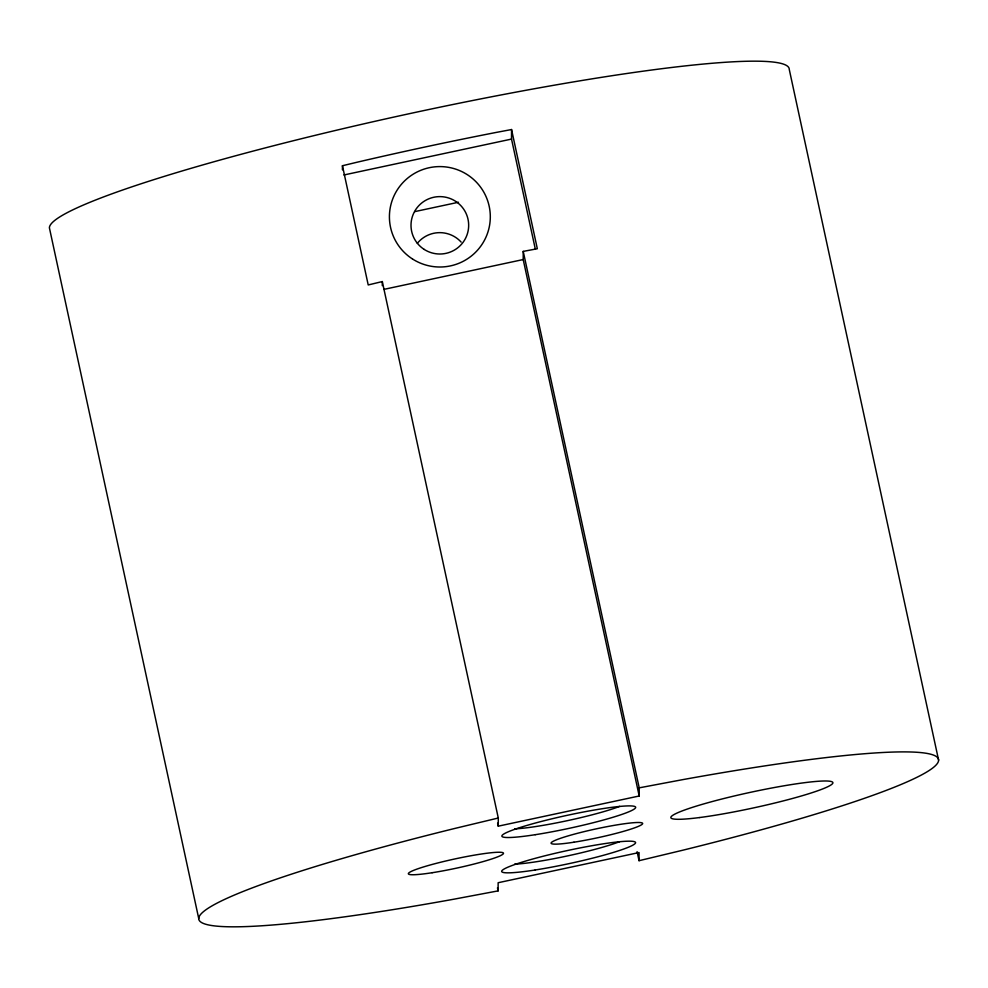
<?xml version="1.0" encoding="UTF-8"?>
<svg xmlns="http://www.w3.org/2000/svg" width="988" height="988" viewBox="0 0 988 988"><rect width="100%" height="100%" fill="white"/><g stroke="black" fill="none" stroke-linecap="round" stroke-linejoin="round"><path stroke-width="1.48" d="M342.428 169.837L342.441 165.737L357.681 162.081A378.392 36.272 -12.2 0 1 496.309 132.404L511.549 129.539L537.324 248.741L523.232 251.397L523.208 259.548L639.199 795.995L498.273 826.166L497.619 823.152M382.294 285.643L382.307 281.568L368.215 284.952L342.441 165.737M498.125 890.88L498.137 882.729L639.063 852.545L639.051 860.696L682.906 850.186A378.392 36.272 -12.2 0 0 938.6 760.155L789.264 69.432A378.392 36.272 -12.2 0 0 419.418 111.52A378.392 36.272 -12.2 0 0 49.4 227.845L198.736 918.568A378.392 36.272 -12.2 0 0 454.27 899.129L498.125 890.88L497.47 887.866M498.273 826.166L498.285 818.015L382.307 281.568M535.373 249.359L511.525 139.086L511.549 129.539M639.199 795.995L639.211 787.844L523.232 251.397M498.285 818.015L454.431 828.537A378.392 36.272 -12.2 0 0 198.736 918.568M343.91 174.975L511.525 139.086M414.837 211.605L458.494 202.256M383.789 289.398L523.208 259.548M639.211 787.844L683.066 779.581A378.392 36.272 -12.2 0 1 938.6 760.155M637.099 851.656L639.051 860.696M417.307 243.344A28.825 28.689 0.1 0 1 461.137 242.085M619.674 806.356A61.268 5.866 -12.2 0 1 567.174 820.707A61.268 5.866 -12.2 0 1 514.699 828.833M619.587 841.653A61.268 5.866 -12.2 0 1 567.1 856.003A61.268 5.866 -12.2 0 1 514.625 864.13M412.49 258.98A50.45 50.215 0.1 0 0 490.246 219.299A50.45 50.215 0.1 0 0 416.837 172.122A50.45 50.215 0.1 0 0 412.49 258.98M424.198 249.421A28.825 28.689 0.1 0 0 468.633 226.758A28.825 28.689 0.1 0 0 426.68 199.786A28.825 28.689 0.1 0 0 424.198 249.421M699.368 817.57A82.881 7.941 -12.2 0 0 831.575 784.534A82.881 7.941 -12.2 0 0 724.661 798.316A82.881 7.941 -12.2 0 0 699.368 817.57M432.139 872.725A48.647 4.668 -12.2 0 0 503.485 853.311A48.647 4.668 -12.2 0 0 432.151 864.451A48.647 4.668 -12.2 0 0 432.139 872.725M535.224 834.699A68.481 6.57 -12.2 0 0 635.667 807.381A68.481 6.57 -12.2 0 0 535.249 823.066A68.481 6.57 -12.2 0 0 535.224 834.699M535.138 869.996A68.481 6.57 -12.2 0 0 635.58 842.665A68.481 6.57 -12.2 0 0 535.163 858.35A68.481 6.57 -12.2 0 0 535.138 869.996M573.942 842.208A46.844 4.495 -12.2 0 0 642.657 823.523A46.844 4.495 -12.2 0 0 573.966 834.243A46.844 4.495 -12.2 0 0 573.942 842.208"/></g></svg>
